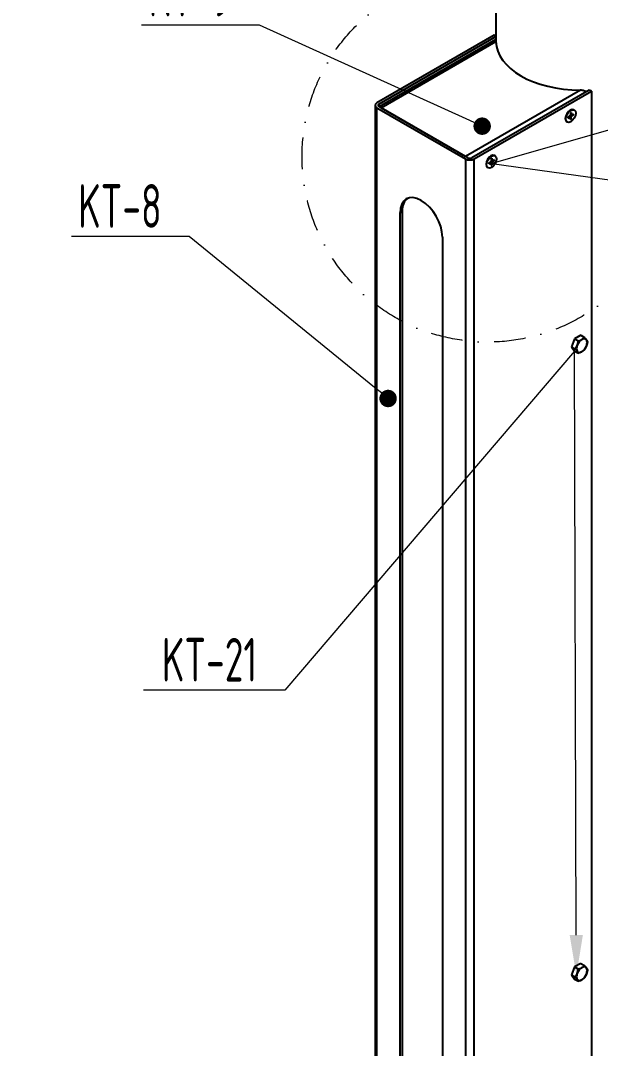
# Model space of a CAD drawing. Header units: millimetres. Extents: x -46397 to 283259, y -8690 to 23983.
# Drawn here: x 217521 to 217986, y -708 to 117 of the extents above; entities that cross this region are included whole.
import ezdxf
from ezdxf import colors
from ezdxf.entities.mleader import LeaderData, LeaderLine
from ezdxf.math import Vec2, Vec3

# ---------------------------------------------------------------- set-up
doc = ezdxf.new("R2010")
doc.units = ezdxf.units.MM
doc.linetypes.add('DASHDOT', pattern=[25.4, 12.7, -6.35, 0, -6.35])
doc.layers.add('Long_AM_Box', color=5, linetype='DASHDOT', lineweight=9)
doc.layers.add('Long_AM_Visible', color=30, linetype='Continuous', lineweight=25)
doc.styles.add('Long_Text', font='isocp.shx', dxfattribs={"width": 0.7})

# ---------------------------------------------------------------- blocks, each defined once
blk = doc.blocks.new('sfsdfds')
at = {"layer": 'Long_AM_Visible'}
for p, q in [((-97.77, 34.21), (-97.77, 6.5)), ((-98.47, 8.84), (-145.56, -18.35)), ((-144.72, -18.84), (-97.77, 8.27)), ((-97.77, 8.44), (-98.47, 8.84)), ((-97.77, 7.12), (-144.57, -19.9)), ((-143.87, -20.31), (-97.77, 6.31)), ((-63.83, -13.29), (-109.93, -39.9)), ((-60.29, -13.2), (-107.38, -40.39)), ((-106.53, -40.88), (-59.44, -13.69)), ((-59.44, -13.69), (-60.29, -13.2)), ((-59.44, -13.69), (-59.44, -545.23)), ((-146.27, -19.33), (-146.27, -550.87)), ((-145.56, -551.85), (-145.56, -20.31)), ((-145.56, -20.31), (-109.93, -40.88)), ((-144.72, -19.82), (-144.72, -18.84)), ((-109.08, -40.39), (-144.72, -19.82)), ((-143.87, -20.31), (-109.93, -39.9)), ((-68.82, -24.12), (-68.03, -23.6)), ((-68.82, -24.44), (-68.03, -24.04)), ((-68.03, -24.04), (-68.37, -23.83)), ((-67.92, -24.03), (-68.32, -23.79)), ((-67.5, -23.91), (-68.04, -23.61)), ((-67.83, -22.4), (-67.88, -23.34)), ((-67.35, -23.65), (-67.88, -23.33)), ((-67.83, -25.01), (-67.88, -24.12)), ((-67.5, -23.13), (-67.86, -22.93)), ((-67.45, -23.22), (-67.86, -23)), ((-67.55, -22.24), (-67.5, -23.13)), ((-67.55, -24.85), (-67.5, -23.91)), ((-66.56, -22.81), (-67.35, -23.21)), ((-66.56, -23.13), (-67.35, -23.65)), ((-66.29, -21.21), (-66.53, -21.07)), ((-69.08, -26.04), (-69.32, -25.91)), ((-109.93, -40.88), (-109.93, -572.42)), ((-106.53, -572.42), (-106.53, -40.88)), ((-99.65, -40.77), (-99.7, -41.71)), ((-99.37, -40.61), (-99.32, -41.5)), ((-98.38, -41.18), (-99.17, -41.58)), ((-98.11, -39.58), (-98.35, -39.45)), ((-100.9, -44.41), (-101.14, -44.28)), ((-100.64, -42.49), (-99.85, -41.97)), ((-100.64, -42.81), (-99.85, -42.41)), ((-99.85, -42.41), (-100.19, -42.2)), ((-99.74, -42.4), (-100.14, -42.16)), ((-99.32, -42.28), (-99.86, -41.98)), ((-99.17, -42.02), (-99.7, -41.7)), ((-99.65, -43.38), (-99.7, -42.49)), ((-99.32, -41.5), (-99.68, -41.3)), ((-99.27, -41.59), (-99.68, -41.37)), ((-99.37, -43.22), (-99.32, -42.28)), ((-98.38, -41.5), (-99.17, -42.02)), ((-136.23, -62.44), (-135.38, -61.95)), ((-136.23, -503.35), (-136.23, -62.44)), ((-135.38, -61.95), (-135.38, -502.86)), ((-119.26, -72.24), (-119.26, -513.14)), ((-66.18, -113.11), (-67.4, -116.27)), ((-63.73, -111.7), (-66.18, -113.11)), ((-66.18, -113.11), (-64.67, -113.98)), ((-63.73, -111.7), (-62.22, -112.57)), ((-67.4, -116.27), (-66.18, -118.01)), ((-67.4, -116.27), (-65.9, -117.14)), ((-66.18, -118.01), (-64.67, -118.88)), ((-66.18, -365.41), (-67.4, -368.57)), ((-63.73, -364), (-66.18, -365.41)), ((-66.18, -365.41), (-64.67, -366.28)), ((-63.73, -364), (-62.22, -364.87)), ((-67.4, -368.57), (-66.18, -370.31)), ((-67.4, -368.57), (-65.9, -369.44)), ((-66.18, -370.31), (-64.67, -371.18))]:
    blk.add_line(p, q, dxfattribs=at)
for centre, major_axis, start_param, end_param in [((-63.48, 6.51), (-34.29, 0), 0.010123, 1.560673), ((-143.87, -19.33), (-2.4, 0), 5.497787, 7.068583), ((-143.87, -19.33), (-1.2, 0), 5.497787, 7.068583), ((-67.92, -23.49), (-1.4, -2.42), 3.141593, 6.283185), ((-67.69, -23.62), (-0.8, -1.39), 5.376363, 5.619211), ((-68.04, -23.42), (0.114, 0.197), 3.989337, 5.435441), ((-68.04, -24.23), (0.114, 0.197), 5.560133, 7.006237), ((-67.69, -23.62), (-0.8, -1.39), 3.805567, 4.048415), ((-67.72, -23.61), (-0.77, -1.33), 0.682519, 0.914887), ((-67.34, -23.02), (-0.114, -0.197), 5.560133, 7.006237), ((-67.34, -23.83), (-0.114, -0.197), 3.989337, 5.435441), ((-67.72, -23.61), (-0.77, -1.33), 2.226706, 2.459073), ((-67.69, -23.62), (0.8, 1.39), 5.376363, 5.619211), ((-67.69, -23.62), (0.8, 1.39), 3.805567, 4.048415), ((-108.23, -39.9), (-2.4, 0), 0.785398, 2.356194), ((-108.23, -39.9), (1.2, 0), 3.926991, 5.497787), ((-99.74, -41.86), (-1.4, -2.42), 3.141593, 6.283185), ((-99.51, -42), (-0.8, -1.39), 3.805567, 4.048415), ((-99.54, -41.98), (-0.77, -1.33), 2.226706, 2.459073), ((-99.51, -42), (0.8, 1.39), 5.376363, 5.619211), ((-99.51, -42), (-0.8, -1.39), 5.376363, 5.619211), ((-99.86, -41.8), (0.114, 0.197), 3.989337, 5.435441), ((-99.86, -42.6), (0.114, 0.197), 5.560133, 7.006237), ((-99.54, -41.98), (-0.77, -1.33), 0.682519, 0.914887), ((-99.51, -42), (0.8, 1.39), 3.805567, 4.048415), ((-99.16, -41.39), (-0.114, -0.197), 5.560133, 7.006237), ((-99.16, -42.2), (-0.114, -0.197), 3.989337, 5.435441), ((-127.74, -67.34), (-6, 10.39), 3.926991, 7.068583), ((-126.9, -66.85), (-6, 10.39), 0.07077, 0.785398), ((-63.26, -115.84), (-1.5, -2.6), 3.926991, 4.974214), ((-63.26, -115.84), (1.5, 2.6), 6.021437, 7.068583), ((-63.26, -115.84), (1.5, 2.6), 4.974214, 6.021437), ((-63.26, -115.84), (-1.5, -2.6), 4.974214, 6.021437), ((-63.26, -115.84), (-1.5, -2.6), 6.021437, 7.068583), ((-63.26, -115.84), (1.5, 2.6), 3.926991, 4.974214), ((-63.26, -368.13), (-1.5, -2.6), 3.926991, 4.974214), ((-63.26, -368.13), (1.5, 2.6), 6.021437, 7.068583), ((-63.26, -368.13), (1.5, 2.6), 4.974214, 6.021437), ((-63.26, -368.13), (-1.5, -2.6), 4.974214, 6.021437), ((-63.26, -368.13), (-1.5, -2.6), 6.021437, 7.068583), ((-63.26, -368.13), (1.5, 2.6), 3.926991, 4.974214)]:
    blk.add_ellipse(centre, major_axis=major_axis, ratio=0.57735, start_param=start_param, end_param=end_param, dxfattribs=at)
for centre in [(-67.69, -23.62), (-99.51, -42)]:
    blk.add_ellipse(centre, major_axis=(1.4, 2.42), ratio=0.57735, dxfattribs=at)
blk.add_open_spline([(-97.77, 6.31), (-97.77, 6.37), (-97.77, 6.44), (-97.77, 6.5)], degree=3, dxfattribs=at)
for points, knots in [([(-61.36, -13.82), (-61.68, -13.66), (-62.05, -13.54), (-62.89, -13.34), (-63.38, -13.29), (-63.83, -13.29)], [3.2654043, 3.2654043, 3.2654043, 3.2654043, 3.4524026, 3.4524026, 3.6771031, 3.6771031, 3.6771031, 3.6771031]), ([(-68.8, -24.4), (-68.8, -24.4), (-68.8, -24.4), (-68.8, -24.41), (-68.8, -24.42), (-68.81, -24.43), (-68.81, -24.43), (-68.82, -24.44)], [0.0482903, 0.0482903, 0.0482903, 0.0482903, 0.04918751, 0.04918751, 0.05413783, 0.05413783, 0.05913669, 0.05913669, 0.05913669, 0.05913669]), ([(-68.8, -24.4), (-68.8, -24.38), (-68.8, -24.36), (-68.8, -24.32), (-68.8, -24.3), (-68.8, -24.26), (-68.8, -24.24), (-68.8, -24.2), (-68.8, -24.17), (-68.8, -24.14), (-68.8, -24.12), (-68.8, -24.1)], [6.1548801, 6.1548801, 6.1548801, 6.1548801, 6.2060412, 6.2060412, 6.2572023, 6.2572023, 6.3083635, 6.3083635, 6.3595246, 6.3595246, 6.3967949, 6.3967949, 6.3967949, 6.3967949]), ([(-67.83, -22.43), (-67.82, -22.42), (-67.8, -22.41), (-67.77, -22.39), (-67.75, -22.37), (-67.72, -22.35), (-67.7, -22.34), (-67.66, -22.32), (-67.64, -22.31), (-67.61, -22.29), (-67.59, -22.29), (-67.57, -22.28)], [1.4571868, 1.4571868, 1.4571868, 1.4571868, 1.4944571, 1.4944571, 1.5456182, 1.5456182, 1.5967793, 1.5967793, 1.6479404, 1.6479404, 1.6991015, 1.6991015, 1.6991015, 1.6991015]), ([(-67.58, -24.77), (-67.58, -24.78), (-67.57, -24.79), (-67.56, -24.8), (-67.56, -24.81), (-67.55, -24.83), (-67.55, -24.84), (-67.55, -24.85)], [0.04521972, 0.04521972, 0.04521972, 0.04521972, 0.04918751, 0.04918751, 0.05413783, 0.05413783, 0.05913669, 0.05913669, 0.05913669, 0.05913669]), ([(-67.55, -22.24), (-67.55, -22.25), (-67.55, -22.26), (-67.56, -22.27), (-67.56, -22.27), (-67.57, -22.28), (-67.57, -22.28), (-67.57, -22.28)], [0.01973005, 0.01973005, 0.01973005, 0.01973005, 0.02472891, 0.02472891, 0.02967923, 0.02967923, 0.03057644, 0.03057644, 0.03057644, 0.03057644]), ([(-66.56, -23.13), (-66.57, -23.14), (-66.58, -23.14), (-66.6, -23.15), (-66.61, -23.15), (-66.63, -23.15), (-66.63, -23.15), (-66.64, -23.15)], [0.01973005, 0.01973005, 0.01973005, 0.01973005, 0.02472891, 0.02472891, 0.02967923, 0.02967923, 0.03364702, 0.03364702, 0.03364702, 0.03364702]), ([(-99.65, -40.8), (-99.64, -40.79), (-99.62, -40.78), (-99.59, -40.76), (-99.57, -40.75), (-99.53, -40.72), (-99.52, -40.71), (-99.48, -40.69), (-99.46, -40.68), (-99.43, -40.67), (-99.41, -40.66), (-99.39, -40.65)], [1.4571868, 1.4571868, 1.4571868, 1.4571868, 1.4944571, 1.4944571, 1.5456182, 1.5456182, 1.5967793, 1.5967793, 1.6479404, 1.6479404, 1.6991015, 1.6991015, 1.6991015, 1.6991015]), ([(-99.37, -40.61), (-99.37, -40.62), (-99.37, -40.63), (-99.38, -40.64), (-99.38, -40.65), (-99.39, -40.65), (-99.39, -40.65), (-99.39, -40.65)], [0.01973005, 0.01973005, 0.01973005, 0.01973005, 0.02472891, 0.02472891, 0.02967923, 0.02967923, 0.03057644, 0.03057644, 0.03057644, 0.03057644]), ([(-100.62, -42.77), (-100.62, -42.78), (-100.62, -42.78), (-100.62, -42.78), (-100.62, -42.79), (-100.63, -42.8), (-100.63, -42.8), (-100.64, -42.81)], [0.0482903, 0.0482903, 0.0482903, 0.0482903, 0.04918751, 0.04918751, 0.05413783, 0.05413783, 0.05913669, 0.05913669, 0.05913669, 0.05913669]), ([(-100.62, -42.77), (-100.62, -42.75), (-100.62, -42.73), (-100.62, -42.69), (-100.62, -42.67), (-100.62, -42.63), (-100.62, -42.61), (-100.62, -42.57), (-100.62, -42.55), (-100.62, -42.51), (-100.62, -42.49), (-100.62, -42.47)], [6.1548801, 6.1548801, 6.1548801, 6.1548801, 6.2060412, 6.2060412, 6.2572023, 6.2572023, 6.3083635, 6.3083635, 6.3595246, 6.3595246, 6.3967949, 6.3967949, 6.3967949, 6.3967949]), ([(-99.4, -43.14), (-99.4, -43.15), (-99.39, -43.16), (-99.38, -43.17), (-99.38, -43.18), (-99.37, -43.2), (-99.37, -43.21), (-99.37, -43.22)], [0.04521972, 0.04521972, 0.04521972, 0.04521972, 0.04918751, 0.04918751, 0.05413783, 0.05413783, 0.05913669, 0.05913669, 0.05913669, 0.05913669]), ([(-98.38, -41.5), (-98.39, -41.51), (-98.4, -41.51), (-98.42, -41.52), (-98.43, -41.52), (-98.45, -41.52), (-98.45, -41.52), (-98.46, -41.52)], [0.01973005, 0.01973005, 0.01973005, 0.01973005, 0.02472891, 0.02472891, 0.02967923, 0.02967923, 0.03364702, 0.03364702, 0.03364702, 0.03364702])]:
    blk.add_open_spline(points, degree=3, knots=knots, dxfattribs=at)
for points, weights in [([(-67.58, -24.77), (-67.73, -24.59), (-67.86, -24.44)], [1.00231737657, 1.01361958524, 1.0199172622]), ([(-67.07, -23.07), (-66.87, -23.11), (-66.64, -23.15)], [1.0199172622, 1.01361958524, 1.00231737657]), ([(-99.4, -43.14), (-99.55, -42.97), (-99.68, -42.81)], [1.00231737657, 1.01361958524, 1.0199172622]), ([(-98.89, -41.44), (-98.69, -41.48), (-98.46, -41.52)], [1.0199172622, 1.01361958524, 1.00231737657]), ([(-65.09, -115.67), (-64.81, -114.94), (-64.67, -113.98)], [1, 1.04033007607, 1.00457803243]), ([(-64.67, -113.98), (-63.82, -113.71), (-63.26, -113.39)], [1.00457803243, 1.04033007607, 1]), ([(-63.26, -113.39), (-62.69, -113.06), (-62.22, -112.57)], [1, 1.04032687853, 1.0045837011]), ([(-62.22, -112.57), (-61.7, -113.15), (-61.42, -113.55)], [1.0045837011, 1.04032687853, 1]), ([(-61.42, -113.55), (-61.14, -113.95), (-61, -114.31)], [1, 1.04033007607, 1.00457803243]), ([(-61, -114.31), (-61.14, -115.27), (-61.42, -116)], [1.00457803243, 1.04033007607, 1]), ([(-65.9, -117.14), (-65.38, -116.4), (-65.09, -115.67)], [1.00457803243, 1.04033007607, 1]), ([(-65.09, -118.12), (-65.38, -117.72), (-65.9, -117.14)], [1, 1.04033007607, 1.00457803243]), ([(-64.67, -118.88), (-64.81, -118.53), (-65.09, -118.12)], [1.0045837011, 1.04032687853, 1]), ([(-63.26, -118.29), (-63.82, -118.61), (-64.67, -118.88)], [1, 1.04032687853, 1.0045837011]), ([(-62.22, -117.47), (-62.69, -117.96), (-63.26, -118.29)], [1.00457803243, 1.04033007607, 1]), ([(-61.42, -116), (-61.7, -116.73), (-62.22, -117.47)], [1, 1.04033007607, 1.00457803243]), ([(-65.09, -367.97), (-64.81, -367.24), (-64.67, -366.28)], [1, 1.04033007607, 1.00457803243]), ([(-64.67, -366.28), (-63.82, -366.01), (-63.26, -365.68)], [1.00457803243, 1.04033007607, 1]), ([(-63.26, -365.68), (-62.69, -365.36), (-62.22, -364.87)], [1, 1.04032687853, 1.0045837011]), ([(-62.22, -364.87), (-61.7, -365.44), (-61.42, -365.85)], [1.0045837011, 1.04032687853, 1]), ([(-61.42, -365.85), (-61.14, -366.25), (-61, -366.61)], [1, 1.04033007607, 1.00457803243]), ([(-61, -366.61), (-61.14, -367.56), (-61.42, -368.3)], [1.00457803243, 1.04033007607, 1]), ([(-65.9, -369.44), (-65.38, -368.7), (-65.09, -367.97)], [1.00457803243, 1.04033007607, 1]), ([(-65.09, -370.42), (-65.38, -370.01), (-65.9, -369.44)], [1, 1.04033007607, 1.00457803243]), ([(-64.67, -371.18), (-64.81, -370.82), (-65.09, -370.42)], [1.0045837011, 1.04032687853, 1]), ([(-63.26, -370.58), (-63.82, -370.91), (-64.67, -371.18)], [1, 1.04032687853, 1.0045837011]), ([(-62.22, -369.77), (-62.69, -370.25), (-63.26, -370.58)], [1.00457803243, 1.04033007607, 1]), ([(-61.42, -368.3), (-61.7, -369.03), (-62.22, -369.77)], [1, 1.04033007607, 1.00457803243])]:
    blk.add_rational_spline(points, weights, degree=2, dxfattribs=at)
blk = doc.blocks.new('_Dot')
at = {"color": 0, "linetype": 'ByBlock', "lineweight": -2}
blk.add_line((-0.5, 0), (-1, 0), dxfattribs=at)
at = {"color": 0, "linetype": 'ByBlock', "const_width": 0.5}
blk.add_lwpolyline([(-0.25, 0, 1), (0.25, 0, 1)], format="xyb", close=True, dxfattribs=at)

msp = doc.modelspace()

# ---------------------------------------------------------------- linework, layer by layer
at = {"layer": 'Long_AM_Box', "ltscale": 2}
msp.add_circle((217895.67, 8.04), 149.04, dxfattribs=at)

# ---------------------------------------------------------------- block references
at = {"layer": 'Long_AM_Visible', "xscale": 2, "yscale": 2, "zscale": 2}
msp.add_blockref('sfsdfds', (218097.76, 87.84), dxfattribs=at)

# ---------------------------------------------------------------- leaders
at = {"layer": 'Long_AM_Visible'}
ml = msp.add_multileader_mtext('Standard', dxfattribs=at)
ml.set_content('KT-9', color=2, style='Long_Text')
ml.set_leader_properties(color=3, lineweight=9)
ml.set_arrow_properties(name='DOT')
ml.build(insert=Vec2(0, 0))
ml.multileader.update_dxf_attribs({"text_left_attachment_type": 5, "text_right_attachment_type": 5, "dogleg_length": 22.17, "arrow_head_size": 14})
ctx = ml.context
ctx.base_point, ctx.char_height, ctx.arrow_head_size, ctx.landing_gap_size, ctx.plane_origin = Vec3(217622.16, 113.52), 35, 14, 0, Vec3(217541.7, 231.8)
ctx.left_attachment, ctx.right_attachment, ctx.text_align_type = 5, 5, 2
notes = []
notes.append((ctx, [(0, (1, 1, 0), (217712.36, 113.52), (-1, 0), 22.17, [(0, [(217891.22, 32.44)], 0, [])])]))
ctx.mtext.insert, ctx.mtext.width, ctx.mtext.defined_height, ctx.mtext.alignment, ctx.mtext.flow_direction = Vec3(217690.19, 155.67), 159.1431, 71.48, 3, 5
ml = msp.add_multileader_mtext('Standard', dxfattribs=at)
ml.set_content('KT-29', color=2, style='Long_Text')
ml.set_leader_properties(color=3, lineweight=9)
ml.build(insert=Vec2(0, 0))
ml.multileader.update_dxf_attribs({"text_left_attachment_type": 5, "text_right_attachment_type": 5, "dogleg_length": 22.17, "arrow_head_size": 32.2})
ctx = ml.context
ctx.base_point, ctx.char_height, ctx.arrow_head_size, ctx.landing_gap_size, ctx.plane_origin = Vec3(218181.03, -33.28), 35, 32.2, 0, Vec3(218248.02, 51)
ctx.left_attachment, ctx.right_attachment = 5, 5
notes.append((ctx, [(1, (1, 1, 0), (218158.85, -33.28), (1, 0), 22.17, [(1, [(218047.71, 45.02), (217899.06, 2.34)], 0, [])])]))
ctx.mtext.insert, ctx.mtext.width, ctx.mtext.defined_height, ctx.mtext.flow_direction = Vec3(218181.03, 8.73), 185.4649, 71.48, 5
ml = msp.add_multileader_mtext('Standard', dxfattribs=at)
ml.set_content('KT-8', color=2, style='Long_Text')
ml.set_leader_properties(color=3, lineweight=9)
ml.set_arrow_properties(name='DOT')
ml.build(insert=Vec2(0, 0))
ml.multileader.update_dxf_attribs({"text_left_attachment_type": 5, "text_right_attachment_type": 5, "dogleg_length": 22.17, "arrow_head_size": 14})
ctx = ml.context
ctx.base_point, ctx.char_height, ctx.arrow_head_size, ctx.landing_gap_size, ctx.plane_origin = Vec3(217567.65, -56.3), 35, 14, 0, Vec3(217541.7, 27.99)
ctx.left_attachment, ctx.right_attachment, ctx.text_align_type = 5, 5, 2
notes.append((ctx, [(0, (1, 1, 0), (217656.1, -56.3), (-1, 0), 22.17, [(0, [(217815.69, -186.32)], 0, [])])]))
ctx.mtext.insert, ctx.mtext.width, ctx.mtext.defined_height, ctx.mtext.alignment, ctx.mtext.flow_direction = Vec3(217633.92, -14.16), 159.1431, 71.48, 3, 5
ml = msp.add_multileader_mtext('Standard', dxfattribs=at)
ml.set_content('KT-21', color=2, style='Long_Text')
ml.set_leader_properties(color=3, lineweight=9)
ml.build(insert=Vec2(0, 0))
ml.multileader.update_dxf_attribs({"text_left_attachment_type": 5, "text_right_attachment_type": 5, "dogleg_length": 22.17, "arrow_head_size": 32.2})
ctx = ml.context
ctx.base_point, ctx.char_height, ctx.arrow_head_size, ctx.landing_gap_size, ctx.plane_origin = Vec3(217632.04, -420.68), 35, 32.2, 0, Vec3(217736.62, -584.35)
ctx.left_attachment, ctx.right_attachment, ctx.text_align_type = 5, 5, 2
notes.append((ctx, [(0, (1, 1, 0), (217732.74, -420.68), (-1, 0), 22.17, [(1, [(217966.86, -649.61), (217965.4, -148.18)], 0, [])])]))
ctx.mtext.insert, ctx.mtext.width, ctx.mtext.defined_height, ctx.mtext.alignment, ctx.mtext.flow_direction = Vec3(217710.56, -378.68), 185.4649, 71.48, 3, 5
for ctx, leaders in notes:
    for number, flags, end, landing, length, lines in leaders:
        leader = LeaderData()
        leader.index, (leader.has_last_leader_line, leader.has_dogleg_vector, leader.attachment_direction) = number, flags
        leader.last_leader_point, leader.dogleg_vector, leader.dogleg_length = Vec3(end), Vec3(landing), length
        for number, points, colour, breaks in lines:
            line = LeaderLine()
            line.index, line.vertices, line.color, line.breaks = number, Vec3.list(points), colors.encode_raw_color(colour), breaks
            leader.lines.append(line)
        ctx.leaders.append(leader)

doc.saveas('drawing.dxf')
